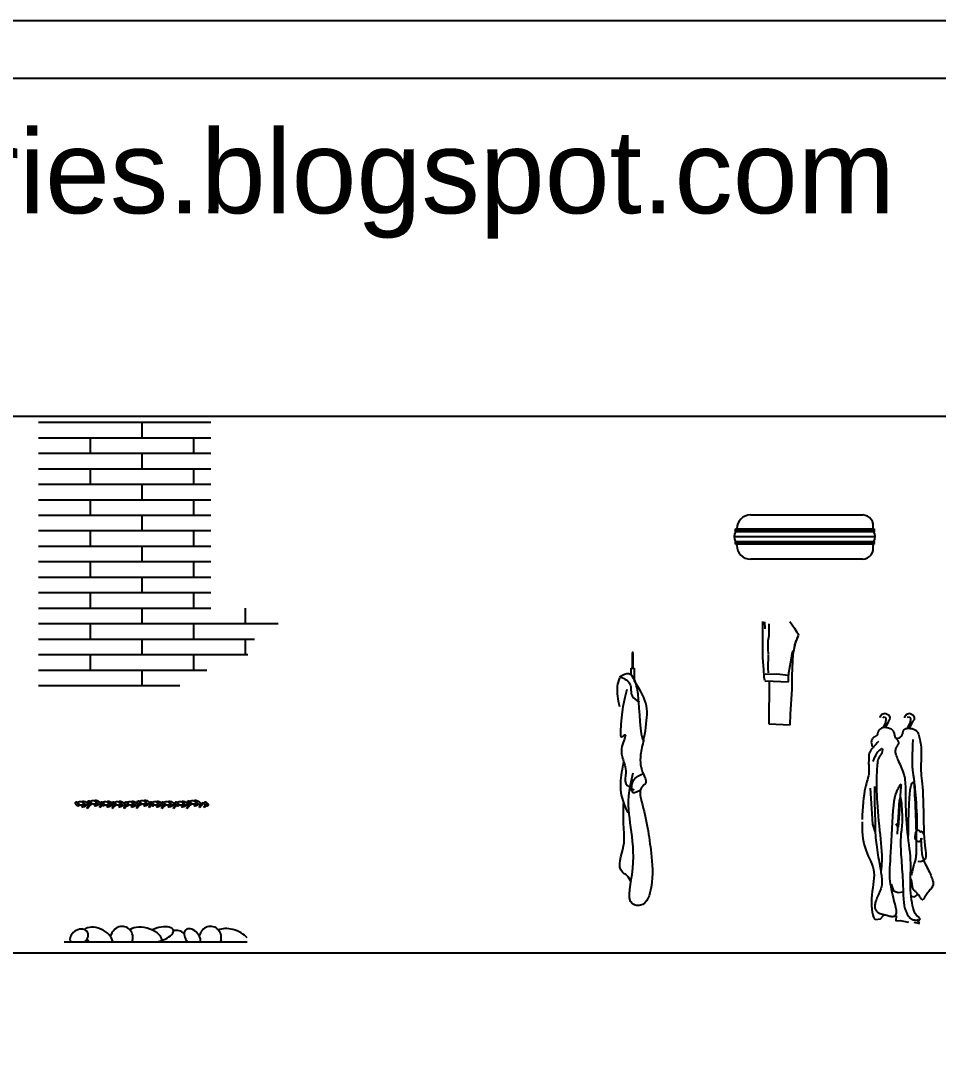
# Model space of a CAD drawing. Header units: inches. Extents: x 8.4 to 50.9, y 14.4 to 39.2.
# Drawn here: x 13.43 to 18.76, y 33.26 to 39.22 of the extents above; entities that cross this region are included whole.
import ezdxf

# ---------------------------------------------------------------- set-up
doc = ezdxf.new("R2010")
doc.units = ezdxf.units.IN
doc.header["$MEASUREMENT"] = 0
for name, color, linetype in [('02', 2, 'Continuous'), ('1', 1, 'Continuous'), ('4', 4, 'Continuous'), ('kadrbm', 4, 'Continuous')]:
    doc.layers.add(name, color=color, linetype=linetype)
doc.styles.add('bmmm', font='swissel.ttf')

# ---------------------------------------------------------------- blocks, each defined once
blk = doc.blocks.new('kadrbm')
at = {"layer": 'kadrbm', "color": 4}
blk.add_lwpolyline([(0, 0), (0, 24.7972), (21, 24.7972), (21, 0), (0, 0)], close=True, dxfattribs=at)
blk.add_lwpolyline([(20.6631, 0.3257), (20.6631, 24.4603), (0.3369, 24.4603), (0.3369, 0.3257), (20.6631, 0.3257)], dxfattribs=at)
at = {"layer": 'kadrbm', "color": 211, "true_color": 0xf674fb, "style": 'bmmm'}
blk.add_text('www.cad-libraries.blogspot.com', height=0.485134, dxfattribs=at).set_placement((0.5726, 23.6772))

msp = doc.modelspace()

# ---------------------------------------------------------------- linework, layer by layer
at = {"layer": '02'}
for p, q in [((13.5374, 36.8885), (14.5374, 36.8885)), ((14.1374, 36.8885), (14.1374, 36.7985)), ((13.5374, 36.7985), (14.5374, 36.7985)), ((13.8374, 36.7985), (13.8374, 36.7085)), ((14.4374, 36.7985), (14.4374, 36.7085)), ((13.5374, 36.7085), (14.5374, 36.7085)), ((14.1374, 36.7085), (14.1374, 36.6185)), ((13.5374, 36.6185), (14.5374, 36.6185)), ((13.8374, 36.6185), (13.8374, 36.5285)), ((14.4374, 36.6185), (14.4374, 36.5285)), ((13.5374, 36.5285), (14.5374, 36.5285)), ((14.1374, 36.5285), (14.1374, 36.4385)), ((13.5374, 36.4385), (14.5374, 36.4385)), ((13.8374, 36.4385), (13.8374, 36.3485)), ((14.4374, 36.4385), (14.4374, 36.3485)), ((13.5374, 36.3485), (14.5374, 36.3485)), ((14.1374, 36.3485), (14.1374, 36.2585)), ((17.6716, 36.3495), (18.3235, 36.3495)), ((13.5374, 36.2585), (14.5374, 36.2585)), ((13.8374, 36.2585), (13.8374, 36.1685)), ((14.4374, 36.2585), (14.4374, 36.1685)), ((17.5774, 36.224), (18.396, 36.224)), ((17.5846, 36.2639), (17.5846, 36.2684)), ((17.5846, 36.2684), (18.3891, 36.2684)), ((18.3891, 36.2639), (17.5846, 36.2639)), ((17.5846, 36.2518), (17.5846, 36.2563)), ((17.5846, 36.2563), (18.3891, 36.2563)), ((18.3891, 36.2518), (17.5846, 36.2518)), ((17.5921, 36.2684), (17.5921, 36.2699)), ((18.383, 36.2699), (18.383, 36.2684)), ((18.3891, 36.2684), (18.3891, 36.2639)), ((18.3891, 36.2563), (18.3891, 36.2518)), ((13.5374, 36.1685), (14.5374, 36.1685)), ((14.1374, 36.1685), (14.1374, 36.0785)), ((17.5846, 36.1917), (17.5846, 36.1962)), ((17.5846, 36.1962), (18.3891, 36.1962)), ((18.3891, 36.1917), (17.5846, 36.1917)), ((17.5846, 36.1797), (17.5846, 36.1842)), ((17.5846, 36.1842), (18.3891, 36.1842)), ((18.3891, 36.1797), (17.5846, 36.1797)), ((17.5921, 36.1721), (17.5921, 36.1797)), ((18.383, 36.1797), (18.383, 36.1721)), ((18.3891, 36.1962), (18.3891, 36.1917)), ((18.3891, 36.1842), (18.3891, 36.1797)), ((13.5374, 36.0785), (14.5374, 36.0785)), ((13.8374, 36.0785), (13.8374, 35.9885)), ((14.4374, 36.0785), (14.4374, 35.9885)), ((18.3235, 36.0926), (17.6716, 36.0926)), ((13.5374, 35.9885), (14.5374, 35.9885)), ((14.1374, 35.9885), (14.1374, 35.8985)), ((13.5374, 35.8985), (14.5374, 35.8985)), ((13.8374, 35.8985), (13.8374, 35.8085)), ((14.4374, 35.8985), (14.4374, 35.8085)), ((13.5374, 35.8085), (14.1374, 35.8085)), ((14.0778, 35.8085), (14.5374, 35.8085)), ((14.1374, 35.8085), (14.1374, 35.7185)), ((14.1374, 35.8085), (14.1374, 35.7185)), ((14.7374, 35.8085), (14.7374, 35.7185)), ((13.5374, 35.7185), (14.1374, 35.7185)), ((13.8374, 35.7185), (13.8374, 35.6285)), ((14.087, 35.7185), (14.9297, 35.7185)), ((14.4374, 35.7185), (14.4374, 35.6285)), ((17.742, 35.7305), (17.742, 35.6177)), ((17.7521, 35.728), (17.7547, 35.6875)), ((17.7805, 35.6914), (17.7805, 35.7179)), ((17.7805, 35.6474), (17.7805, 35.6914)), ((17.901, 35.7301), (17.9266, 35.6924)), ((17.9266, 35.6924), (17.9412, 35.6693)), ((13.5374, 35.6285), (14.7924, 35.6285)), ((14.1374, 35.6285), (14.1374, 35.5385)), ((14.1374, 35.6285), (14.1374, 35.5385)), ((14.7374, 35.6285), (14.7374, 35.5385)), ((17.7736, 35.6199), (17.7805, 35.6474)), ((17.7736, 35.571), (17.7736, 35.6199)), ((17.9201, 35.5417), (17.9361, 35.6227)), ((17.9469, 35.6436), (17.9277, 35.5956)), ((17.9412, 35.6693), (17.9497, 35.6571)), ((17.9485, 35.6486), (17.9412, 35.6315)), ((17.9497, 35.6571), (17.9485, 35.6486)), ((17.742, 35.6177), (17.742, 35.5191)), ((17.7766, 35.5387), (17.7736, 35.571)), ((17.9233, 35.565), (17.9137, 35.5545)), ((17.9277, 35.5956), (17.9233, 35.565)), ((13.5374, 35.5385), (14.7532, 35.5385)), ((13.8374, 35.5385), (13.8374, 35.4485)), ((14.4374, 35.5385), (14.4374, 35.4485)), ((16.9901, 35.5515), (16.9847, 35.5515)), ((16.9847, 35.5515), (16.9847, 35.4594)), ((16.9901, 35.4594), (16.9901, 35.5515)), ((17.742, 35.5191), (17.7467, 35.451)), ((17.7749, 35.5355), (17.7726, 35.4604)), ((17.9137, 35.5545), (17.9041, 35.4936)), ((17.9134, 35.4178), (17.9201, 35.5417)), ((13.5374, 35.4485), (14.5145, 35.4485)), ((14.1374, 35.4485), (14.1374, 35.3585)), ((16.9793, 35.4199), (16.9793, 35.4594)), ((16.9793, 35.4594), (16.9969, 35.4594)), ((16.9847, 35.4594), (16.9901, 35.4594)), ((16.9969, 35.4594), (16.9969, 35.3843)), ((17.7467, 35.451), (17.7491, 35.4087)), ((17.7726, 35.4604), (17.7747, 35.4319)), ((17.9041, 35.4936), (17.8918, 35.4299)), ((17.7491, 35.4087), (17.7538, 35.3899)), ((17.754, 35.3859), (17.8028, 35.3847)), ((17.7572, 35.4244), (17.8252, 35.4263)), ((17.7797, 35.3853), (17.7788, 35.137)), ((17.8028, 35.3847), (17.8925, 35.3806)), ((17.8252, 35.4263), (17.8925, 35.419)), ((17.8918, 35.4299), (17.8925, 35.419)), ((17.8925, 35.3806), (17.8925, 35.419)), ((17.9134, 35.338), (17.9134, 35.4178)), ((13.5374, 35.3585), (14.3576, 35.3585)), ((17.9047, 35.1925), (17.9134, 35.338)), ((17.902, 35.1309), (17.9047, 35.1925)), ((18.4246, 35.1787), (18.434, 35.192)), ((18.4258, 35.1702), (18.4246, 35.1787)), ((18.434, 35.192), (18.4527, 35.1972)), ((18.4433, 35.1756), (18.4384, 35.1702)), ((18.442, 35.1103), (18.4583, 35.1448)), ((18.4536, 35.1735), (18.4433, 35.1756)), ((18.4527, 35.1972), (18.4723, 35.1879)), ((18.4601, 35.1643), (18.4536, 35.1735)), ((18.4723, 35.152), (18.4549, 35.1157)), ((18.4583, 35.1448), (18.4601, 35.1643)), ((18.4723, 35.1879), (18.4798, 35.1746)), ((18.4788, 35.1602), (18.4723, 35.152)), ((18.4798, 35.1746), (18.4788, 35.1602)), ((18.5673, 35.1787), (18.5767, 35.192)), ((18.5685, 35.1702), (18.5673, 35.1787)), ((18.5767, 35.192), (18.5954, 35.1972)), ((18.586, 35.1756), (18.5811, 35.1702)), ((18.5836, 35.1115), (18.601, 35.1448)), ((18.5963, 35.1735), (18.586, 35.1756)), ((18.615, 35.152), (18.5935, 35.1113)), ((18.5954, 35.1972), (18.615, 35.1879)), ((18.6028, 35.1643), (18.5963, 35.1735)), ((18.601, 35.1448), (18.6028, 35.1643)), ((18.615, 35.1879), (18.6225, 35.1746)), ((18.6215, 35.1602), (18.615, 35.152)), ((18.6225, 35.1746), (18.6215, 35.1602)), ((17.7788, 35.137), (17.902, 35.1309)), ((18.4099, 35.0822), (18.4095, 35.0801)), ((18.4104, 35.0845), (18.4099, 35.0822)), ((18.4109, 35.087), (18.4104, 35.0845)), ((18.4115, 35.0896), (18.4109, 35.087)), ((18.4125, 35.0925), (18.4115, 35.0896)), ((18.4141, 35.0955), (18.4125, 35.0925)), ((18.4167, 35.0988), (18.4141, 35.0955)), ((18.4204, 35.1025), (18.4167, 35.0988)), ((18.4258, 35.1064), (18.4204, 35.1025)), ((18.4329, 35.1107), (18.4258, 35.1064)), ((18.4421, 35.1154), (18.4329, 35.1107)), ((18.4612, 35.1133), (18.4466, 35.1152)), ((18.473, 35.1109), (18.4612, 35.1133)), ((18.4823, 35.108), (18.473, 35.1109)), ((18.4895, 35.1047), (18.4823, 35.108)), ((18.495, 35.1011), (18.4895, 35.1047)), ((18.499, 35.0973), (18.495, 35.1011)), ((18.5018, 35.0933), (18.499, 35.0973)), ((18.5039, 35.0891), (18.5018, 35.0933)), ((18.5055, 35.085), (18.5039, 35.0891)), ((18.5068, 35.0808), (18.5055, 35.085)), ((18.5552, 35.0793), (18.5561, 35.0822)), ((18.5561, 35.0822), (18.5568, 35.0849)), ((18.5568, 35.0849), (18.5574, 35.0876)), ((18.5574, 35.0876), (18.5581, 35.0901)), ((18.5581, 35.0901), (18.5587, 35.0925)), ((18.5587, 35.0925), (18.5595, 35.0948)), ((18.5595, 35.0948), (18.5603, 35.0971)), ((18.5603, 35.0971), (18.5614, 35.0992)), ((18.5614, 35.0992), (18.5626, 35.1011)), ((18.5626, 35.1011), (18.5641, 35.103)), ((18.5641, 35.103), (18.5658, 35.1046)), ((18.5658, 35.1046), (18.5678, 35.1061)), ((18.5678, 35.1061), (18.5701, 35.1074)), ((18.5701, 35.1074), (18.5727, 35.1084)), ((18.5727, 35.1084), (18.5757, 35.1092)), ((18.5757, 35.1092), (18.579, 35.1098)), ((18.579, 35.1098), (18.5825, 35.1102)), ((18.5825, 35.1102), (18.5863, 35.1104)), ((18.5863, 35.1104), (18.5902, 35.1104)), ((18.5902, 35.1104), (18.5942, 35.1103)), ((18.5942, 35.1103), (18.5983, 35.11)), ((18.5983, 35.11), (18.6023, 35.1095)), ((18.6023, 35.1095), (18.6063, 35.1089)), ((18.6063, 35.1089), (18.6102, 35.1081)), ((18.6102, 35.1081), (18.614, 35.1072)), ((18.614, 35.1072), (18.6177, 35.106)), ((18.6177, 35.106), (18.6213, 35.1046)), ((18.6213, 35.1046), (18.6248, 35.103)), ((18.6248, 35.103), (18.6281, 35.101)), ((18.6281, 35.101), (18.6313, 35.0988)), ((18.6313, 35.0988), (18.6343, 35.0962)), ((18.6343, 35.0962), (18.6371, 35.0932)), ((18.6371, 35.0932), (18.6398, 35.0897)), ((18.6398, 35.0897), (18.6424, 35.0856)), ((18.6424, 35.0856), (18.6448, 35.0808)), ((18.3734, 35.0357), (18.3732, 35.0298)), ((18.3732, 35.0298), (18.3738, 35.0227)), ((18.3742, 35.0404), (18.3734, 35.0357)), ((18.3738, 35.0227), (18.3754, 35.0141)), ((18.3756, 35.0442), (18.3742, 35.0404)), ((18.3774, 35.0474), (18.3756, 35.0442)), ((18.3794, 35.05), (18.3774, 35.0474)), ((18.3816, 35.0524), (18.3794, 35.05)), ((18.3839, 35.0544), (18.3816, 35.0524)), ((18.3863, 35.0563), (18.3839, 35.0544)), ((18.3886, 35.0579), (18.3863, 35.0563)), ((18.391, 35.0594), (18.3886, 35.0579)), ((18.3932, 35.0607), (18.391, 35.0594)), ((18.3953, 35.0619), (18.3932, 35.0607)), ((18.3973, 35.0631), (18.3953, 35.0619)), ((18.3991, 35.0641), (18.3973, 35.0631)), ((18.4007, 35.0651), (18.3991, 35.0641)), ((18.407, 35.025), (18.4006, 35.0178)), ((18.4021, 35.0661), (18.4007, 35.0651)), ((18.4033, 35.0671), (18.4021, 35.0661)), ((18.4044, 35.0681), (18.4033, 35.0671)), ((18.4054, 35.0692), (18.4044, 35.0681)), ((18.4062, 35.0703), (18.4054, 35.0692)), ((18.4069, 35.0716), (18.4062, 35.0703)), ((18.4076, 35.073), (18.4069, 35.0716)), ((18.4144, 35.0338), (18.407, 35.025)), ((18.4081, 35.0746), (18.4076, 35.073)), ((18.4086, 35.0763), (18.4081, 35.0746)), ((18.409, 35.0781), (18.4086, 35.0763)), ((18.4095, 35.0801), (18.409, 35.0781)), ((18.5079, 35.0766), (18.5068, 35.0808)), ((18.5088, 35.0725), (18.5079, 35.0766)), ((18.5098, 35.0685), (18.5088, 35.0725)), ((18.5109, 35.0645), (18.5098, 35.0685)), ((18.5123, 35.0607), (18.5109, 35.0645)), ((18.5141, 35.057), (18.5123, 35.0607)), ((18.5163, 35.0534), (18.5141, 35.057)), ((18.5189, 35.05), (18.5163, 35.0534)), ((18.5217, 35.0468), (18.5189, 35.05)), ((18.5195, 35.0509), (18.5275, 35.0528)), ((18.5245, 35.0436), (18.5217, 35.0468)), ((18.5271, 35.0405), (18.5245, 35.0436)), ((18.5295, 35.0374), (18.5271, 35.0405)), ((18.5275, 35.0528), (18.5342, 35.055)), ((18.5314, 35.0343), (18.5295, 35.0374)), ((18.5313, 35.0186), (18.5325, 35.0219)), ((18.5327, 35.0313), (18.5314, 35.0343)), ((18.5325, 35.0219), (18.5331, 35.025)), ((18.5332, 35.0282), (18.5327, 35.0313)), ((18.5331, 35.025), (18.5332, 35.0282)), ((18.5342, 35.055), (18.5395, 35.0576)), ((18.5395, 35.0576), (18.5438, 35.0605)), ((18.5438, 35.0605), (18.5471, 35.0636)), ((18.5471, 35.0636), (18.5496, 35.0668)), ((18.5496, 35.0668), (18.5515, 35.07)), ((18.5515, 35.07), (18.553, 35.0732)), ((18.553, 35.0732), (18.5543, 35.0763)), ((18.5543, 35.0763), (18.5552, 35.0793)), ((18.6145, 35.0135), (18.6159, 35.0445)), ((18.6448, 35.0808), (18.6472, 35.0753)), ((18.6472, 35.0753), (18.6494, 35.0689)), ((18.6494, 35.0689), (18.6516, 35.0616)), ((18.6516, 35.0616), (18.6537, 35.0534)), ((18.6537, 35.0534), (18.6557, 35.0442)), ((18.6557, 35.0442), (18.6576, 35.0342)), ((18.6576, 35.0342), (18.6592, 35.0234)), ((18.6592, 35.0234), (18.6606, 35.0119)), ((18.3606, 34.9636), (18.3599, 34.9611)), ((18.3616, 34.9663), (18.3606, 34.9636)), ((18.3628, 34.9692), (18.3616, 34.9663)), ((18.3642, 34.9724), (18.3628, 34.9692)), ((18.3659, 34.9758), (18.3642, 34.9724)), ((18.3678, 34.9792), (18.3659, 34.9758)), ((18.3699, 34.9828), (18.3678, 34.9792)), ((18.3722, 34.9863), (18.3699, 34.9828)), ((18.3747, 34.9897), (18.3722, 34.9863)), ((18.3773, 34.993), (18.3747, 34.9897)), ((18.3754, 35.0141), (18.378, 35.0038)), ((18.3801, 34.9962), (18.3773, 34.993)), ((18.3831, 34.9994), (18.3801, 34.9962)), ((18.3865, 35.0029), (18.3831, 34.9994)), ((18.3905, 35.007), (18.3865, 35.0029)), ((18.3952, 35.0118), (18.3905, 35.007)), ((18.4006, 35.0178), (18.3952, 35.0118)), ((18.4012, 34.9562), (18.4058, 34.9643)), ((18.4058, 34.9643), (18.4099, 34.9706)), ((18.4099, 34.9706), (18.4137, 34.9755)), ((18.4137, 34.9755), (18.4171, 34.9794)), ((18.4171, 34.9794), (18.4202, 34.9825)), ((18.4202, 34.9825), (18.423, 34.9852)), ((18.423, 34.9852), (18.4255, 34.9875)), ((18.4255, 34.9875), (18.4278, 34.9894)), ((18.4278, 34.9894), (18.4299, 34.9909)), ((18.4299, 34.9909), (18.4316, 34.992)), ((18.4321, 34.9632), (18.4307, 34.9602)), ((18.4316, 34.992), (18.4332, 34.9926)), ((18.4333, 34.9663), (18.4321, 34.9632)), ((18.4332, 34.9926), (18.4345, 34.9929)), ((18.4343, 34.9694), (18.4333, 34.9663)), ((18.4352, 34.9725), (18.4343, 34.9694)), ((18.4345, 34.9929), (18.4355, 34.9927)), ((18.436, 34.9755), (18.4352, 34.9725)), ((18.4355, 34.9927), (18.4363, 34.9921)), ((18.4366, 34.9784), (18.436, 34.9755)), ((18.4363, 34.9921), (18.4369, 34.9911)), ((18.4371, 34.9811), (18.4366, 34.9784)), ((18.4369, 34.9911), (18.4373, 34.9897)), ((18.4374, 34.9836), (18.4371, 34.9811)), ((18.4373, 34.9897), (18.4375, 34.988)), ((18.4375, 34.9859), (18.4374, 34.9836)), ((18.4375, 34.988), (18.4375, 34.9859)), ((18.514, 34.9758), (18.5142, 34.981)), ((18.5145, 34.9702), (18.514, 34.9758)), ((18.5142, 34.981), (18.515, 34.9857)), ((18.5156, 34.964), (18.5145, 34.9702)), ((18.515, 34.9857), (18.5162, 34.9901)), ((18.5174, 34.9574), (18.5156, 34.964)), ((18.5162, 34.9901), (18.5177, 34.9942)), ((18.5177, 34.9942), (18.5196, 34.998)), ((18.5196, 34.998), (18.5216, 35.0017)), ((18.5216, 35.0017), (18.5237, 35.0052)), ((18.5237, 35.0052), (18.5259, 35.0086)), ((18.5259, 35.0086), (18.5279, 35.012)), ((18.5279, 35.012), (18.5297, 35.0154)), ((18.5297, 35.0154), (18.5313, 35.0186)), ((18.6123, 34.9415), (18.6127, 34.9623)), ((18.6127, 34.9623), (18.6134, 34.9862)), ((18.6134, 34.9862), (18.6145, 35.0135)), ((18.6606, 35.0119), (18.6618, 34.9998)), ((18.6618, 34.9998), (18.6626, 34.9872)), ((18.6626, 34.9872), (18.6631, 34.9741)), ((18.6631, 34.9741), (18.6631, 34.9607)), ((18.3578, 34.9183), (18.3577, 34.9113)), ((18.3577, 34.9113), (18.3577, 34.9042)), ((18.3577, 34.9042), (18.3578, 34.897)), ((18.3579, 34.925), (18.3578, 34.9183)), ((18.3581, 34.9312), (18.3579, 34.925)), ((18.3582, 34.9369), (18.3581, 34.9312)), ((18.3584, 34.942), (18.3582, 34.9369)), ((18.3585, 34.9463), (18.3584, 34.942)), ((18.3586, 34.95), (18.3585, 34.9463)), ((18.3588, 34.9532), (18.3586, 34.95)), ((18.359, 34.956), (18.3588, 34.9532)), ((18.3594, 34.9586), (18.359, 34.956)), ((18.3599, 34.9611), (18.3594, 34.9586)), ((18.3844, 34.918), (18.3906, 34.9334)), ((18.3906, 34.9334), (18.3962, 34.946)), ((18.3962, 34.946), (18.4012, 34.9562)), ((18.4082, 34.9081), (18.4071, 34.8985)), ((18.4094, 34.9167), (18.4082, 34.9081)), ((18.4109, 34.9241), (18.4094, 34.9167)), ((18.4126, 34.9303), (18.4109, 34.9241)), ((18.4146, 34.9355), (18.4126, 34.9303)), ((18.4166, 34.9398), (18.4146, 34.9355)), ((18.4188, 34.9434), (18.4166, 34.9398)), ((18.421, 34.9465), (18.4188, 34.9434)), ((18.4232, 34.9493), (18.421, 34.9465)), ((18.4253, 34.9519), (18.4232, 34.9493)), ((18.4273, 34.9545), (18.4253, 34.9519)), ((18.4291, 34.9572), (18.4273, 34.9545)), ((18.4307, 34.9602), (18.4291, 34.9572)), ((18.5198, 34.9502), (18.5174, 34.9574)), ((18.5227, 34.9426), (18.5198, 34.9502)), ((18.526, 34.9345), (18.5227, 34.9426)), ((18.5297, 34.9261), (18.526, 34.9345)), ((18.5336, 34.9172), (18.5297, 34.9261)), ((18.5377, 34.908), (18.5336, 34.9172)), ((18.5419, 34.8985), (18.5377, 34.908)), ((18.6122, 34.9234), (18.6123, 34.9415)), ((18.6123, 34.9078), (18.6122, 34.9234)), ((18.6126, 34.8943), (18.6123, 34.9078)), ((18.6616, 34.9049), (18.6613, 34.8908)), ((18.6621, 34.919), (18.6616, 34.9049)), ((18.6625, 34.933), (18.6621, 34.919)), ((18.6629, 34.947), (18.6625, 34.933)), ((18.6631, 34.9607), (18.6629, 34.947)), ((18.3578, 34.897), (18.358, 34.8898)), ((18.358, 34.8898), (18.3583, 34.8828)), ((18.3589, 34.8487), (18.3581, 34.8418)), ((18.3583, 34.8828), (18.3587, 34.8759)), ((18.3587, 34.8759), (18.359, 34.8691)), ((18.3592, 34.8555), (18.3589, 34.8487)), ((18.359, 34.8691), (18.3592, 34.8623)), ((18.3592, 34.8623), (18.3592, 34.8555)), ((18.4045, 34.8522), (18.4041, 34.8391)), ((18.405, 34.8647), (18.4045, 34.8522)), ((18.4056, 34.8767), (18.405, 34.8647)), ((18.4063, 34.888), (18.4056, 34.8767)), ((18.4071, 34.8985), (18.4063, 34.888)), ((18.5461, 34.8887), (18.5419, 34.8985)), ((18.5502, 34.8787), (18.5461, 34.8887)), ((18.5542, 34.8686), (18.5502, 34.8787)), ((18.558, 34.8584), (18.5542, 34.8686)), ((18.5614, 34.8482), (18.558, 34.8584)), ((18.5644, 34.838), (18.5614, 34.8482)), ((18.613, 34.8827), (18.6126, 34.8943)), ((18.6136, 34.8725), (18.613, 34.8827)), ((18.6144, 34.8637), (18.6136, 34.8725)), ((18.6152, 34.8559), (18.6144, 34.8637)), ((18.6161, 34.8489), (18.6152, 34.8559)), ((18.6171, 34.8426), (18.6161, 34.8489)), ((18.6181, 34.8366), (18.6171, 34.8426)), ((18.6613, 34.8908), (18.6613, 34.8768)), ((18.6613, 34.8768), (18.6616, 34.863)), ((18.6616, 34.863), (18.6624, 34.8494)), ((18.6624, 34.8494), (18.6635, 34.8356)), ((18.3443, 34.7907), (18.3411, 34.778)), ((18.3474, 34.8017), (18.3443, 34.7907)), ((18.3504, 34.8114), (18.3474, 34.8017)), ((18.353, 34.8199), (18.3504, 34.8114)), ((18.3552, 34.8276), (18.353, 34.8199)), ((18.3569, 34.8348), (18.3552, 34.8276)), ((18.3581, 34.8418), (18.3569, 34.8348)), ((18.4034, 34.8116), (18.4032, 34.7967)), ((18.4032, 34.7967), (18.4032, 34.7808)), ((18.4037, 34.8256), (18.4034, 34.8116)), ((18.4041, 34.8391), (18.4037, 34.8256)), ((18.5406, 34.7806), (18.5421, 34.7831)), ((18.5421, 34.7831), (18.5433, 34.7848)), ((18.5433, 34.7848), (18.5443, 34.7856)), ((18.5443, 34.7856), (18.5449, 34.7857)), ((18.5449, 34.7857), (18.5454, 34.785)), ((18.5454, 34.785), (18.5456, 34.783)), ((18.5456, 34.783), (18.5454, 34.7777)), ((18.567, 34.828), (18.5644, 34.838)), ((18.569, 34.8182), (18.567, 34.828)), ((18.5705, 34.8082), (18.569, 34.8182)), ((18.5716, 34.7977), (18.5705, 34.8082)), ((18.5723, 34.7864), (18.5716, 34.7977)), ((18.5728, 34.774), (18.5723, 34.7864)), ((18.6049, 34.7784), (18.6071, 34.7845)), ((18.6071, 34.7845), (18.6093, 34.7893)), ((18.6093, 34.7893), (18.6113, 34.7929)), ((18.6113, 34.7929), (18.6131, 34.7953)), ((18.6131, 34.7953), (18.6148, 34.7967)), ((18.6148, 34.7967), (18.6164, 34.7972)), ((18.6164, 34.7972), (18.6177, 34.7969)), ((18.6177, 34.7969), (18.6188, 34.7959)), ((18.6191, 34.8307), (18.6181, 34.8366)), ((18.6188, 34.7959), (18.6197, 34.7937)), ((18.6202, 34.8248), (18.6191, 34.8307)), ((18.6197, 34.7937), (18.6205, 34.7902)), ((18.6213, 34.8186), (18.6202, 34.8248)), ((18.6205, 34.7902), (18.6211, 34.7849)), ((18.6211, 34.7849), (18.6218, 34.7775)), ((18.6224, 34.8117), (18.6213, 34.8186)), ((18.6235, 34.804), (18.6224, 34.8117)), ((18.6246, 34.795), (18.6235, 34.804)), ((18.6258, 34.7845), (18.6246, 34.795)), ((18.6271, 34.7721), (18.6258, 34.7845)), ((18.6635, 34.8356), (18.6649, 34.8211)), ((18.6649, 34.8211), (18.6665, 34.8054)), ((18.6665, 34.8054), (18.6682, 34.7881)), ((18.6682, 34.7881), (18.6698, 34.7686)), ((18.3314, 34.7264), (18.3285, 34.7045)), ((18.3345, 34.746), (18.3314, 34.7264)), ((18.3378, 34.7632), (18.3345, 34.746)), ((18.3411, 34.778), (18.3378, 34.7632)), ((18.3673, 34.7616), (18.3807, 34.5526)), ((18.3909, 34.7723), (18.3925, 34.6861)), ((18.4032, 34.7808), (18.4034, 34.7638)), ((18.4034, 34.7638), (18.4038, 34.7453)), ((18.4038, 34.7453), (18.4045, 34.7252)), ((18.4045, 34.7252), (18.4056, 34.7032)), ((18.5103, 34.7071), (18.5143, 34.7237)), ((18.5143, 34.7237), (18.5184, 34.7372)), ((18.5184, 34.7372), (18.5224, 34.7479)), ((18.5224, 34.7479), (18.5264, 34.7564)), ((18.5264, 34.7564), (18.5301, 34.7632)), ((18.5301, 34.7632), (18.5334, 34.7687)), ((18.5334, 34.7687), (18.5362, 34.7734)), ((18.5362, 34.7734), (18.5386, 34.7774)), ((18.5386, 34.7774), (18.5406, 34.7806)), ((18.5435, 34.7471), (18.5414, 34.7167)), ((18.5448, 34.7666), (18.5435, 34.7471)), ((18.5454, 34.7777), (18.5448, 34.7666)), ((18.5731, 34.7602), (18.5728, 34.774)), ((18.5733, 34.7445), (18.5731, 34.7602)), ((18.5735, 34.7267), (18.5733, 34.7445)), ((18.5737, 34.7066), (18.5735, 34.7267)), ((18.594, 34.7045), (18.596, 34.7302)), ((18.596, 34.7302), (18.5981, 34.7486)), ((18.5981, 34.7486), (18.6004, 34.7615)), ((18.6004, 34.7615), (18.6027, 34.7709)), ((18.6027, 34.7709), (18.6049, 34.7784)), ((18.6218, 34.7775), (18.6224, 34.7677)), ((18.6224, 34.7677), (18.6231, 34.755)), ((18.6231, 34.755), (18.6238, 34.7392)), ((18.6238, 34.7392), (18.6247, 34.7201)), ((18.6285, 34.7576), (18.6271, 34.7721)), ((18.6299, 34.7407), (18.6285, 34.7576)), ((18.6315, 34.7211), (18.6299, 34.7407)), ((18.6698, 34.7686), (18.6714, 34.7465)), ((18.6714, 34.7465), (18.6728, 34.7214)), ((18.3259, 34.681), (18.3236, 34.6563)), ((18.3285, 34.7045), (18.3259, 34.681)), ((18.3925, 34.6861), (18.3937, 34.6193)), ((18.4056, 34.7032), (18.407, 34.6792)), ((18.407, 34.6792), (18.4088, 34.6537)), ((18.5031, 34.6621), (18.5065, 34.6867)), ((18.5065, 34.6867), (18.5103, 34.7071)), ((18.5321, 34.6237), (18.5352, 34.6634)), ((18.5383, 34.673), (18.5341, 34.6134)), ((18.5352, 34.6634), (18.5377, 34.6894)), ((18.5377, 34.6894), (18.5399, 34.7037)), ((18.5414, 34.7167), (18.5383, 34.673)), ((18.5399, 34.7037), (18.5417, 34.7086)), ((18.5417, 34.7086), (18.5434, 34.7061)), ((18.5434, 34.7061), (18.5449, 34.6984)), ((18.5449, 34.6984), (18.5464, 34.6872)), ((18.5464, 34.6872), (18.5478, 34.6737)), ((18.5478, 34.6737), (18.5491, 34.6582)), ((18.574, 34.6844), (18.5737, 34.7066)), ((18.5744, 34.6606), (18.574, 34.6844)), ((18.5906, 34.6229), (18.5921, 34.6694)), ((18.5921, 34.6694), (18.594, 34.7045)), ((18.6247, 34.7201), (18.6257, 34.6983)), ((18.6257, 34.6983), (18.6268, 34.6744)), ((18.6268, 34.6744), (18.6279, 34.6493)), ((18.6331, 34.6996), (18.6315, 34.7211)), ((18.6346, 34.6767), (18.6331, 34.6996)), ((18.6361, 34.6534), (18.6346, 34.6767)), ((18.6728, 34.7214), (18.6739, 34.6929)), ((18.6739, 34.6929), (18.6748, 34.6618)), ((18.3203, 34.6054), (18.3194, 34.5801)), ((18.3217, 34.6309), (18.3203, 34.6054)), ((18.3236, 34.6563), (18.3217, 34.6309)), ((18.3937, 34.6193), (18.3947, 34.5689)), ((18.4088, 34.6537), (18.4108, 34.627)), ((18.4108, 34.627), (18.4131, 34.5995)), ((18.4976, 34.6004), (18.5002, 34.6331)), ((18.5002, 34.6331), (18.5031, 34.6621)), ((18.5285, 34.5682), (18.5321, 34.6237)), ((18.5341, 34.6134), (18.5285, 34.5354)), ((18.5491, 34.6582), (18.5502, 34.6415)), ((18.5502, 34.6415), (18.5511, 34.6241)), ((18.5511, 34.6241), (18.5517, 34.6068)), ((18.5517, 34.6068), (18.5521, 34.59)), ((18.5751, 34.6355), (18.5744, 34.6606)), ((18.576, 34.6096), (18.5751, 34.6355)), ((18.5773, 34.5832), (18.576, 34.6096)), ((18.5894, 34.5632), (18.5906, 34.6229)), ((18.6279, 34.6493), (18.629, 34.6237)), ((18.629, 34.6237), (18.63, 34.5983)), ((18.6374, 34.6303), (18.6361, 34.6534)), ((18.6386, 34.6082), (18.6374, 34.6303)), ((18.6394, 34.5878), (18.6386, 34.6082)), ((18.6748, 34.6618), (18.6755, 34.629)), ((18.6755, 34.629), (18.6763, 34.5955)), ((18.3194, 34.5668), (18.3191, 34.5423)), ((18.3807, 34.5526), (18.3935, 34.5097)), ((18.3947, 34.5689), (18.3955, 34.532)), ((18.4131, 34.5995), (18.4155, 34.5718)), ((18.4155, 34.5718), (18.4181, 34.5442)), ((18.4181, 34.5442), (18.4209, 34.5172)), ((18.4935, 34.5287), (18.4954, 34.5653)), ((18.4954, 34.5653), (18.4976, 34.6004)), ((18.5285, 34.5354), (18.5178, 34.5547)), ((18.5243, 34.4947), (18.5285, 34.5682)), ((18.5508, 34.5485), (18.5499, 34.5374)), ((18.5516, 34.5607), (18.5508, 34.5485)), ((18.552, 34.5745), (18.5516, 34.5607)), ((18.5521, 34.59), (18.552, 34.5745)), ((18.5789, 34.5567), (18.5773, 34.5832)), ((18.581, 34.5306), (18.5789, 34.5567)), ((18.5885, 34.4883), (18.5894, 34.5632)), ((18.63, 34.5983), (18.6309, 34.5739)), ((18.6309, 34.5739), (18.6317, 34.5513)), ((18.6317, 34.5513), (18.6323, 34.531)), ((18.6399, 34.5699), (18.6394, 34.5878)), ((18.6398, 34.543), (18.64, 34.555)), ((18.64, 34.555), (18.6399, 34.5699)), ((18.6763, 34.5955), (18.677, 34.5622)), ((18.677, 34.5622), (18.6779, 34.5301)), ((18.3191, 34.5423), (18.3195, 34.519)), ((18.3195, 34.5323), (18.3206, 34.5102)), ((18.3206, 34.5102), (18.3223, 34.4893)), ((18.3223, 34.4893), (18.3248, 34.4694)), ((18.3955, 34.532), (18.3963, 34.5056)), ((18.3963, 34.5056), (18.3971, 34.4869)), ((18.3971, 34.4869), (18.398, 34.4729)), ((18.4209, 34.5172), (18.4236, 34.4913)), ((18.4236, 34.4913), (18.4264, 34.4667)), ((18.4901, 34.4559), (18.4917, 34.4919)), ((18.4917, 34.4919), (18.4935, 34.5287)), ((18.5443, 34.4875), (18.5436, 34.4764)), ((18.5452, 34.4979), (18.5443, 34.4875)), ((18.5463, 34.5077), (18.5452, 34.4979)), ((18.5475, 34.5173), (18.5463, 34.5077)), ((18.5487, 34.5271), (18.5475, 34.5173)), ((18.5499, 34.5374), (18.5487, 34.5271)), ((18.5835, 34.5052), (18.581, 34.5306)), ((18.5864, 34.4805), (18.5835, 34.5052)), ((18.6271, 34.5033), (18.6349, 34.5123)), ((18.6283, 34.4842), (18.6289, 34.4879)), ((18.6289, 34.4879), (18.6297, 34.4916)), ((18.6297, 34.4916), (18.6306, 34.4954)), ((18.6306, 34.4954), (18.6316, 34.4992)), ((18.6316, 34.4992), (18.6327, 34.5031)), ((18.6323, 34.531), (18.6328, 34.513)), ((18.6327, 34.5031), (18.6339, 34.5068)), ((18.6328, 34.513), (18.6331, 34.4969)), ((18.6331, 34.4969), (18.6333, 34.4825)), ((18.6339, 34.5068), (18.6351, 34.5106)), ((18.6349, 34.5123), (18.6408, 34.5175)), ((18.6351, 34.5106), (18.6363, 34.5148)), ((18.6363, 34.5148), (18.6374, 34.5196)), ((18.6374, 34.5196), (18.6384, 34.5257)), ((18.6384, 34.5257), (18.6392, 34.5333)), ((18.6392, 34.5333), (18.6398, 34.543)), ((18.6408, 34.5175), (18.6451, 34.5196)), ((18.6451, 34.5196), (18.6482, 34.5193)), ((18.6482, 34.5193), (18.6502, 34.5175)), ((18.6502, 34.5175), (18.6517, 34.5147)), ((18.6517, 34.5147), (18.6528, 34.5119)), ((18.6528, 34.5119), (18.6539, 34.5097)), ((18.6539, 34.5097), (18.6553, 34.5087)), ((18.6553, 34.5087), (18.6568, 34.5088)), ((18.6568, 34.5088), (18.6585, 34.5096)), ((18.6585, 34.5096), (18.6603, 34.5108)), ((18.6603, 34.5108), (18.6621, 34.5119)), ((18.6621, 34.5119), (18.6639, 34.5127)), ((18.6639, 34.5127), (18.6654, 34.5128)), ((18.6654, 34.5128), (18.6668, 34.5118)), ((18.6668, 34.5118), (18.6678, 34.5096)), ((18.6678, 34.5096), (18.6688, 34.5067)), ((18.6688, 34.5067), (18.6697, 34.5037)), ((18.6697, 34.5037), (18.6707, 34.5014)), ((18.6707, 34.5014), (18.6719, 34.5003)), ((18.6719, 34.5003), (18.6736, 34.5013)), ((18.6736, 34.5013), (18.6757, 34.5049)), ((18.6757, 34.5049), (18.6786, 34.5118)), ((18.6779, 34.5301), (18.6789, 34.5001)), ((18.6789, 34.5001), (18.6803, 34.4731)), ((18.3248, 34.4694), (18.328, 34.4504)), ((18.328, 34.4504), (18.332, 34.4323)), ((18.332, 34.4323), (18.3368, 34.4149)), ((18.398, 34.4729), (18.3992, 34.4606)), ((18.3992, 34.4606), (18.4007, 34.4476)), ((18.4007, 34.4476), (18.4025, 34.4338)), ((18.4025, 34.4338), (18.4045, 34.4193)), ((18.4264, 34.4667), (18.4289, 34.443)), ((18.4289, 34.443), (18.4311, 34.4196)), ((18.4886, 34.4217), (18.4901, 34.4559)), ((18.5432, 34.4644), (18.543, 34.4517)), ((18.543, 34.4517), (18.543, 34.4383)), ((18.543, 34.4383), (18.5433, 34.4241)), ((18.5436, 34.4764), (18.5432, 34.4644)), ((18.5894, 34.4565), (18.5864, 34.4805)), ((18.5924, 34.4332), (18.5894, 34.4565)), ((18.5953, 34.4106), (18.5924, 34.4332)), ((18.6278, 34.4772), (18.628, 34.4806)), ((18.628, 34.4739), (18.6278, 34.4772)), ((18.628, 34.4806), (18.6283, 34.4842)), ((18.6284, 34.4708), (18.628, 34.4739)), ((18.6291, 34.4679), (18.6284, 34.4708)), ((18.6302, 34.4651), (18.6291, 34.4679)), ((18.6316, 34.4625), (18.6302, 34.4651)), ((18.6333, 34.46), (18.6316, 34.4625)), ((18.6333, 34.4825), (18.6335, 34.4695)), ((18.6355, 34.4576), (18.6333, 34.46)), ((18.6335, 34.4695), (18.6335, 34.4578)), ((18.6335, 34.4578), (18.6335, 34.447)), ((18.6335, 34.447), (18.6336, 34.4368)), ((18.6336, 34.4368), (18.6335, 34.4271)), ((18.6335, 34.4271), (18.6335, 34.4178)), ((18.638, 34.4554), (18.6355, 34.4576)), ((18.641, 34.4534), (18.638, 34.4554)), ((18.6442, 34.4518), (18.641, 34.4534)), ((18.6477, 34.4511), (18.6442, 34.4518)), ((18.6514, 34.4515), (18.6477, 34.4511)), ((18.6551, 34.4533), (18.6514, 34.4515)), ((18.6588, 34.457), (18.6551, 34.4533)), ((18.6623, 34.4628), (18.6588, 34.457)), ((18.6614, 34.4711), (18.6621, 34.4359)), ((18.6621, 34.4359), (18.6641, 34.4067)), ((18.6657, 34.4711), (18.6623, 34.4628)), ((18.6803, 34.4731), (18.6819, 34.4499)), ((18.6819, 34.4499), (18.6838, 34.4303)), ((18.6838, 34.4303), (18.6856, 34.4138)), ((18.3368, 34.4149), (18.3424, 34.3983)), ((18.3424, 34.3983), (18.3488, 34.3822)), ((18.3488, 34.3822), (18.3557, 34.3666)), ((18.3557, 34.3666), (18.3627, 34.3512)), ((18.4045, 34.4193), (18.4067, 34.4044)), ((18.4067, 34.4044), (18.409, 34.3895)), ((18.409, 34.3895), (18.4113, 34.3747)), ((18.4113, 34.3747), (18.4137, 34.3604)), ((18.4311, 34.4196), (18.4328, 34.396)), ((18.4328, 34.396), (18.4337, 34.3714)), ((18.4337, 34.3714), (18.4336, 34.3455)), ((18.4854, 34.3633), (18.487, 34.3906)), ((18.487, 34.3906), (18.4886, 34.4217)), ((18.5433, 34.4241), (18.5438, 34.4094)), ((18.5438, 34.4094), (18.5445, 34.3941)), ((18.5445, 34.3941), (18.5453, 34.3782)), ((18.5453, 34.3782), (18.5463, 34.362)), ((18.5979, 34.3886), (18.5953, 34.4106)), ((18.6, 34.3672), (18.5979, 34.3886)), ((18.6014, 34.3465), (18.6, 34.3672)), ((18.6321, 34.3711), (18.6315, 34.3649)), ((18.6326, 34.3778), (18.6321, 34.3711)), ((18.6329, 34.3849), (18.6326, 34.3778)), ((18.6332, 34.3925), (18.6329, 34.3849)), ((18.6334, 34.4005), (18.6332, 34.3925)), ((18.6335, 34.4089), (18.6334, 34.4005)), ((18.6335, 34.4178), (18.6335, 34.4089)), ((18.6641, 34.4067), (18.6672, 34.3828)), ((18.6672, 34.3828), (18.6712, 34.3633)), ((18.6856, 34.4138), (18.6874, 34.4)), ((18.6874, 34.4), (18.6888, 34.3885)), ((18.6888, 34.3885), (18.6898, 34.3788)), ((18.6901, 34.3706), (18.6896, 34.3632)), ((18.6898, 34.3788), (18.6901, 34.3706)), ((18.3627, 34.3512), (18.3696, 34.336)), ((18.3696, 34.336), (18.3759, 34.3208)), ((18.3759, 34.3208), (18.3813, 34.3053)), ((18.3813, 34.3053), (18.3855, 34.2895)), ((18.4137, 34.3604), (18.416, 34.3468)), ((18.416, 34.3468), (18.4182, 34.3342)), ((18.4182, 34.3342), (18.4204, 34.3224)), ((18.4204, 34.3224), (18.4224, 34.3114)), ((18.4224, 34.3114), (18.4243, 34.3011)), ((18.4324, 34.3174), (18.43, 34.2868)), ((18.4336, 34.3455), (18.4324, 34.3174)), ((18.4812, 34.3), (18.4824, 34.3186)), ((18.4824, 34.3186), (18.4839, 34.3395)), ((18.4839, 34.3395), (18.4854, 34.3633)), ((18.5463, 34.362), (18.5475, 34.3453)), ((18.5475, 34.3453), (18.5487, 34.3283)), ((18.5487, 34.3283), (18.55, 34.3111)), ((18.55, 34.3111), (18.5512, 34.2939)), ((18.6021, 34.3262), (18.6014, 34.3465)), ((18.6018, 34.287), (18.6022, 34.3065)), ((18.6022, 34.3065), (18.6021, 34.3262)), ((18.6184, 34.3105), (18.6161, 34.3028)), ((18.6206, 34.3178), (18.6184, 34.3105)), ((18.6227, 34.3245), (18.6206, 34.3178)), ((18.6245, 34.3308), (18.6227, 34.3245)), ((18.6261, 34.3367), (18.6245, 34.3308)), ((18.6276, 34.3423), (18.6261, 34.3367)), ((18.6288, 34.3479), (18.6276, 34.3423)), ((18.6299, 34.3534), (18.6288, 34.3479)), ((18.6308, 34.359), (18.6299, 34.3534)), ((18.6315, 34.3649), (18.6308, 34.359)), ((18.6547, 34.3353), (18.6443, 34.3361)), ((18.6637, 34.3359), (18.6547, 34.3353)), ((18.6711, 34.3379), (18.6637, 34.3359)), ((18.6773, 34.3411), (18.6711, 34.3379)), ((18.6712, 34.3633), (18.6758, 34.3474)), ((18.6758, 34.3474), (18.6808, 34.3342)), ((18.6821, 34.3454), (18.6773, 34.3411)), ((18.6808, 34.3342), (18.6861, 34.3229)), ((18.6857, 34.3506), (18.6821, 34.3454)), ((18.6882, 34.3566), (18.6857, 34.3506)), ((18.6861, 34.3229), (18.6913, 34.3127)), ((18.6896, 34.3632), (18.6882, 34.3566)), ((18.6913, 34.3127), (18.6964, 34.3028)), ((18.3855, 34.2895), (18.3882, 34.2732)), ((18.3882, 34.2732), (18.389, 34.2563)), ((18.389, 34.2563), (18.3883, 34.2387)), ((18.4243, 34.3011), (18.4261, 34.2914)), ((18.4261, 34.2914), (18.4277, 34.2821)), ((18.4277, 34.2821), (18.4293, 34.2731)), ((18.4293, 34.2731), (18.4307, 34.2643)), ((18.4307, 34.2643), (18.4319, 34.2557)), ((18.4319, 34.2557), (18.433, 34.2471)), ((18.433, 34.2471), (18.4339, 34.2387)), ((18.48, 34.2675), (18.4804, 34.2832)), ((18.4802, 34.2523), (18.48, 34.2675)), ((18.481, 34.2372), (18.4802, 34.2523)), ((18.4804, 34.2832), (18.4812, 34.3)), ((18.5512, 34.2939), (18.5525, 34.2765)), ((18.5525, 34.2765), (18.5536, 34.2593)), ((18.5536, 34.2593), (18.5546, 34.2422)), ((18.6, 34.2297), (18.6006, 34.2488)), ((18.6006, 34.2488), (18.6012, 34.2678)), ((18.6012, 34.2678), (18.6018, 34.287)), ((18.6074, 34.267), (18.6057, 34.2568)), ((18.6094, 34.2767), (18.6074, 34.267)), ((18.6116, 34.2859), (18.6094, 34.2767)), ((18.6138, 34.2946), (18.6116, 34.2859)), ((18.6161, 34.3028), (18.6138, 34.2946)), ((18.6964, 34.3028), (18.7013, 34.2932)), ((18.7013, 34.2932), (18.7058, 34.2839)), ((18.7058, 34.2839), (18.7102, 34.2749)), ((18.7102, 34.2749), (18.7142, 34.2662)), ((18.7142, 34.2662), (18.7179, 34.2579)), ((18.7179, 34.2579), (18.7213, 34.25)), ((18.7213, 34.25), (18.7243, 34.2425)), ((18.384, 34.2018), (18.3811, 34.1825)), ((18.3865, 34.2205), (18.384, 34.2018)), ((18.3883, 34.2387), (18.3865, 34.2205)), ((18.4322, 34.192), (18.4305, 34.185)), ((18.4335, 34.1993), (18.4322, 34.192)), ((18.4344, 34.2068), (18.4335, 34.1993)), ((18.4339, 34.2387), (18.4345, 34.2305)), ((18.4348, 34.2145), (18.4344, 34.2068)), ((18.4345, 34.2305), (18.4348, 34.2224)), ((18.4348, 34.2224), (18.4348, 34.2145)), ((18.4826, 34.2215), (18.481, 34.2372)), ((18.4848, 34.2054), (18.4826, 34.2215)), ((18.4875, 34.1891), (18.4848, 34.2054)), ((18.4907, 34.1729), (18.4875, 34.1891)), ((18.4878, 34.2054), (18.5028, 34.1668)), ((18.5546, 34.2422), (18.5555, 34.2253)), ((18.5555, 34.2253), (18.5562, 34.2088)), ((18.5562, 34.2088), (18.5568, 34.1927)), ((18.5568, 34.1927), (18.5574, 34.1772)), ((18.6028, 34.2359), (18.5993, 34.2439)), ((18.5997, 34.2105), (18.6, 34.2297)), ((18.6, 34.1911), (18.5997, 34.2105)), ((18.6008, 34.1714), (18.6, 34.1911)), ((18.6055, 34.228), (18.6028, 34.2359)), ((18.6075, 34.2203), (18.6055, 34.228)), ((18.609, 34.2129), (18.6075, 34.2203)), ((18.61, 34.2059), (18.609, 34.2129)), ((18.6109, 34.1993), (18.61, 34.2059)), ((18.6116, 34.1934), (18.6109, 34.1993)), ((18.6125, 34.1882), (18.6116, 34.1934)), ((18.6135, 34.1838), (18.6125, 34.1882)), ((18.7271, 34.1893), (18.7238, 34.1839)), ((18.7243, 34.2425), (18.727, 34.2355)), ((18.727, 34.2355), (18.7292, 34.2289)), ((18.7297, 34.1947), (18.7271, 34.1893)), ((18.7292, 34.2289), (18.7309, 34.2227)), ((18.7314, 34.2), (18.7297, 34.1947)), ((18.7309, 34.2227), (18.732, 34.2167)), ((18.7324, 34.2054), (18.7314, 34.2)), ((18.732, 34.2167), (18.7325, 34.211)), ((18.7325, 34.211), (18.7324, 34.2054)), ((18.3757, 34.1425), (18.3741, 34.1218)), ((18.3782, 34.1627), (18.3757, 34.1425)), ((18.3811, 34.1825), (18.3782, 34.1627)), ((18.4085, 34.1298), (18.4055, 34.1227)), ((18.4115, 34.1369), (18.4085, 34.1298)), ((18.4146, 34.1439), (18.4115, 34.1369)), ((18.4176, 34.1508), (18.4146, 34.1439)), ((18.4206, 34.1577), (18.4176, 34.1508)), ((18.4234, 34.1644), (18.4206, 34.1577)), ((18.4261, 34.1712), (18.4234, 34.1644)), ((18.4284, 34.178), (18.4261, 34.1712)), ((18.4305, 34.185), (18.4284, 34.178)), ((18.4941, 34.157), (18.4907, 34.1729)), ((18.4976, 34.1416), (18.4941, 34.157)), ((18.5012, 34.1269), (18.4976, 34.1416)), ((18.5046, 34.1132), (18.5012, 34.1269)), ((18.5028, 34.1668), (18.5285, 34.1561)), ((18.5285, 34.1561), (18.5585, 34.1604)), ((18.5574, 34.1772), (18.5579, 34.1625)), ((18.5579, 34.1625), (18.5584, 34.1485)), ((18.5584, 34.1485), (18.559, 34.1355)), ((18.559, 34.1355), (18.5596, 34.1236)), ((18.6023, 34.1517), (18.6008, 34.1714)), ((18.6207, 34.1282), (18.6014, 34.1346)), ((18.6043, 34.1324), (18.6023, 34.1517)), ((18.6068, 34.1138), (18.6043, 34.1324)), ((18.6148, 34.18), (18.6135, 34.1838)), ((18.6164, 34.1767), (18.6148, 34.18)), ((18.6182, 34.1738), (18.6164, 34.1767)), ((18.6203, 34.1711), (18.6182, 34.1738)), ((18.6226, 34.1685), (18.6203, 34.1711)), ((18.6421, 34.1454), (18.6207, 34.1282)), ((18.6253, 34.1658), (18.6226, 34.1685)), ((18.6282, 34.1629), (18.6253, 34.1658)), ((18.6314, 34.1596), (18.6282, 34.1629)), ((18.6348, 34.156), (18.6314, 34.1596)), ((18.6384, 34.1522), (18.6348, 34.156)), ((18.642, 34.1482), (18.6384, 34.1522)), ((18.6456, 34.1441), (18.642, 34.1482)), ((18.6491, 34.1399), (18.6456, 34.1441)), ((18.6524, 34.1356), (18.6491, 34.1399)), ((18.6553, 34.1314), (18.6524, 34.1356)), ((18.658, 34.1274), (18.6553, 34.1314)), ((18.6603, 34.1235), (18.658, 34.1274)), ((18.6825, 34.1276), (18.6795, 34.1229)), ((18.6857, 34.1329), (18.6825, 34.1276)), ((18.6892, 34.1385), (18.6857, 34.1329)), ((18.6931, 34.1444), (18.6892, 34.1385)), ((18.6972, 34.1504), (18.6931, 34.1444)), ((18.7017, 34.1562), (18.6972, 34.1504)), ((18.7063, 34.1619), (18.7017, 34.1562)), ((18.711, 34.1675), (18.7063, 34.1619)), ((18.7156, 34.173), (18.711, 34.1675)), ((18.7199, 34.1785), (18.7156, 34.173)), ((18.7238, 34.1839), (18.7199, 34.1785)), ((18.3741, 34.1218), (18.3735, 34.1008)), ((18.3735, 34.1008), (18.374, 34.0801)), ((18.374, 34.0801), (18.3756, 34.0603)), ((18.3936, 34.0839), (18.3931, 34.0786)), ((18.3931, 34.0786), (18.3931, 34.0737)), ((18.3931, 34.0737), (18.3935, 34.0691)), ((18.3935, 34.0691), (18.3942, 34.0648)), ((18.3946, 34.0896), (18.3936, 34.0839)), ((18.396, 34.0957), (18.3946, 34.0896)), ((18.3979, 34.1021), (18.396, 34.0957)), ((18.4002, 34.1088), (18.3979, 34.1021)), ((18.4027, 34.1157), (18.4002, 34.1088)), ((18.4055, 34.1227), (18.4027, 34.1157)), ((18.5078, 34.1007), (18.5046, 34.1132)), ((18.5108, 34.0893), (18.5078, 34.1007)), ((18.5134, 34.079), (18.5108, 34.0893)), ((18.5156, 34.0696), (18.5134, 34.079)), ((18.5174, 34.0613), (18.5156, 34.0696)), ((18.5596, 34.1236), (18.5603, 34.1127)), ((18.5603, 34.1127), (18.5612, 34.1029)), ((18.5612, 34.1029), (18.5622, 34.094)), ((18.5622, 34.094), (18.5634, 34.0858)), ((18.5634, 34.0858), (18.5647, 34.0782)), ((18.5647, 34.0782), (18.5663, 34.0709)), ((18.5663, 34.0709), (18.5682, 34.064)), ((18.6096, 34.0962), (18.6068, 34.1138)), ((18.6128, 34.0799), (18.6096, 34.0962)), ((18.6163, 34.0654), (18.6128, 34.0799)), ((18.6624, 34.1201), (18.6603, 34.1235)), ((18.6644, 34.1172), (18.6624, 34.1201)), ((18.6663, 34.115), (18.6644, 34.1172)), ((18.6681, 34.1136), (18.6663, 34.115)), ((18.6701, 34.1132), (18.6681, 34.1136)), ((18.6721, 34.1139), (18.6701, 34.1132)), ((18.6744, 34.1159), (18.6721, 34.1139)), ((18.6768, 34.1189), (18.6744, 34.1159)), ((18.6795, 34.1229), (18.6768, 34.1189)), ((18.3756, 34.0603), (18.3781, 34.0422)), ((18.3781, 34.0422), (18.3814, 34.0264)), ((18.3814, 34.0264), (18.3855, 34.0136)), ((18.3855, 34.0136), (18.3903, 34.0044)), ((18.3942, 34.0648), (18.3953, 34.0609)), ((18.3953, 34.0609), (18.3968, 34.0573)), ((18.3968, 34.0573), (18.3985, 34.0539)), ((18.3985, 34.0539), (18.4005, 34.0508)), ((18.4005, 34.0508), (18.4028, 34.048)), ((18.4028, 34.048), (18.4052, 34.0454)), ((18.4052, 34.0454), (18.4079, 34.0431)), ((18.4079, 34.0431), (18.4106, 34.041)), ((18.4106, 34.041), (18.4135, 34.0392)), ((18.4135, 34.0392), (18.4165, 34.0375)), ((18.4165, 34.0375), (18.4196, 34.0361)), ((18.4196, 34.0361), (18.4227, 34.0348)), ((18.4227, 34.0348), (18.4259, 34.0337)), ((18.4257, 34.0039), (18.4428, 34.0211)), ((18.4259, 34.0337), (18.4293, 34.0327)), ((18.4293, 34.0327), (18.4329, 34.0317)), ((18.4329, 34.0317), (18.4367, 34.0307)), ((18.4367, 34.0307), (18.4409, 34.0297)), ((18.4409, 34.0297), (18.4456, 34.0285)), ((18.4428, 34.0211), (18.4471, 34.0253)), ((18.4456, 34.0285), (18.4507, 34.0271)), ((18.4507, 34.0271), (18.4563, 34.0256)), ((18.4563, 34.0256), (18.4623, 34.0239)), ((18.4623, 34.0239), (18.4685, 34.0222)), ((18.4685, 34.0222), (18.4749, 34.0206)), ((18.4749, 34.0206), (18.4812, 34.0192)), ((18.4812, 34.0192), (18.4873, 34.0181)), ((18.4873, 34.0181), (18.4932, 34.0175)), ((18.4932, 34.0175), (18.4985, 34.0175)), ((18.4985, 34.0175), (18.5033, 34.0181)), ((18.5033, 34.0181), (18.5075, 34.0194)), ((18.5075, 34.0194), (18.5111, 34.0213)), ((18.5111, 34.0213), (18.514, 34.0239)), ((18.514, 34.0239), (18.5164, 34.0272)), ((18.5178, 34.0232), (18.5157, 33.9911)), ((18.5164, 34.0272), (18.5181, 34.0311)), ((18.5187, 34.0537), (18.5174, 34.0613)), ((18.5181, 34.0311), (18.5192, 34.0358)), ((18.5194, 34.047), (18.5187, 34.0537)), ((18.5192, 34.0358), (18.5196, 34.0411)), ((18.5196, 34.0411), (18.5194, 34.047)), ((18.5682, 34.064), (18.5703, 34.0571)), ((18.5703, 34.0571), (18.5728, 34.0503)), ((18.5728, 34.0503), (18.5755, 34.0435)), ((18.5755, 34.0435), (18.5784, 34.0369)), ((18.5784, 34.0369), (18.5816, 34.0306)), ((18.5816, 34.0306), (18.585, 34.0247)), ((18.585, 34.0247), (18.5885, 34.0192)), ((18.5885, 34.0192), (18.5922, 34.0142)), ((18.5922, 34.0142), (18.596, 34.01)), ((18.596, 34.01), (18.6, 34.0065)), ((18.62, 34.0528), (18.6163, 34.0654)), ((18.6238, 34.0426), (18.62, 34.0528)), ((18.6277, 34.0344), (18.6238, 34.0426)), ((18.6315, 34.028), (18.6277, 34.0344)), ((18.6353, 34.0231), (18.6315, 34.028)), ((18.639, 34.0194), (18.6353, 34.0231)), ((18.6425, 34.0165), (18.639, 34.0194)), ((18.6457, 34.0142), (18.6425, 34.0165)), ((18.6486, 34.0121), (18.6457, 34.0142)), ((18.651, 34.0101), (18.6486, 34.0121)), ((18.6531, 34.0081), (18.651, 34.0101)), ((18.6547, 34.0061), (18.6531, 34.0081)), ((18.3903, 34.0044), (18.3957, 33.9996)), ((18.3978, 33.9996), (18.4257, 34.0039)), ((18.5157, 33.9911), (18.5414, 33.9932)), ((18.5414, 33.9932), (18.5885, 33.9846)), ((18.6, 34.0065), (18.604, 34.0036)), ((18.604, 34.0036), (18.6081, 34.0014)), ((18.6081, 34.0014), (18.6122, 33.9997)), ((18.6122, 33.9997), (18.6164, 33.9984)), ((18.6164, 33.9984), (18.6206, 33.9975)), ((18.6198, 33.9846), (18.6525, 33.9761)), ((18.6206, 33.9975), (18.6247, 33.9969)), ((18.6247, 33.9969), (18.6289, 33.9964)), ((18.6289, 33.9964), (18.633, 33.9961)), ((18.633, 33.9961), (18.637, 33.9958)), ((18.637, 33.9958), (18.6409, 33.9958)), ((18.6525, 33.9761), (18.6391, 33.9996)), ((18.6409, 33.9958), (18.6444, 33.9958)), ((18.6444, 33.9958), (18.6477, 33.9961)), ((18.6477, 33.9961), (18.6505, 33.9966)), ((18.6505, 33.9966), (18.6528, 33.9973)), ((18.6528, 33.9973), (18.6546, 33.9982)), ((18.6546, 33.9982), (18.6558, 33.9994)), ((18.6557, 34.0042), (18.6547, 34.0061)), ((18.6563, 34.0024), (18.6557, 34.0042)), ((18.6558, 33.9994), (18.6563, 34.0008)), ((18.6563, 34.0008), (18.6563, 34.0024))]:
    msp.add_line(p, q, dxfattribs=at)
for centre, radius, start, end in [((17.6716, 36.2699), 0.0796, 90, 180), ((18.3202, 36.285), 0.0646, 346.57368, 87.06725), ((17.6334, 36.224), 0.056, 150.24284, 209.75716), ((17.5855, 36.2602), 0.00396, 107.93839, 259.52454), ((18.388, 36.2602), 0.00396, 280.47546, 72.06161), ((18.3401, 36.224), 0.056, 330.24284, 29.75716), ((17.5869, 36.188), 0.00429, 123.98684, 241.21819), ((17.6716, 36.1721), 0.0796, 180, 270), ((18.3202, 36.1571), 0.0646, 272.93275, 13.42632), ((18.3866, 36.188), 0.00429, 298.78181, 56.01316)]:
    msp.add_arc(centre, radius, start, end, dxfattribs=at)
for centre, major_axis, ratio in [((13.7625, 34.6707), (-0.0089, 0.0112), 0.543736), ((13.7826, 34.6745), (-0.0185, 0.0013), 0.561394), ((13.8004, 34.6581), (-0.0112, -0.0045), 0.333344), ((13.8094, 34.6745), (-0.0178, 0.0111), 0.334823), ((13.8272, 34.6551), (-0.0068, -0.0102), 0.219843), ((13.8354, 34.6767), (-0.0089, 0.0112), 0.543736), ((13.8555, 34.6804), (-0.0185, 0.0013), 0.561394), ((13.8734, 34.664), (-0.0112, -0.0045), 0.333344), ((13.8823, 34.6804), (-0.0178, 0.0111), 0.334823), ((13.9002, 34.6611), (-0.0068, -0.0102), 0.219843), ((13.9084, 34.6707), (-0.0089, 0.0112), 0.543736), ((13.9284, 34.6745), (-0.0185, 0.0013), 0.561394), ((13.9463, 34.6581), (-0.0112, -0.0045), 0.333344), ((13.9552, 34.6745), (-0.0178, 0.0111), 0.334823), ((13.9768, 34.6707), (-0.0089, 0.0112), 0.543736), ((13.9731, 34.6551), (-0.0068, -0.0102), 0.219843), ((13.9969, 34.6745), (-0.0185, 0.0013), 0.561394), ((14.0148, 34.6581), (-0.0112, -0.0045), 0.333344), ((14.0237, 34.6745), (-0.0178, 0.0111), 0.334823), ((14.0416, 34.6551), (-0.0068, -0.0102), 0.219843), ((14.0498, 34.6707), (-0.0089, 0.0112), 0.543736), ((14.0699, 34.6745), (-0.0185, 0.0013), 0.561394), ((14.0877, 34.6581), (-0.0112, -0.0045), 0.333344), ((14.0967, 34.6745), (-0.0178, 0.0111), 0.334823), ((14.1145, 34.6551), (-0.0068, -0.0102), 0.219843), ((14.1227, 34.6767), (-0.0089, 0.0112), 0.543736), ((14.1428, 34.6804), (-0.0185, 0.0013), 0.561394), ((14.1607, 34.664), (-0.0112, -0.0045), 0.333344), ((14.1696, 34.6804), (-0.0178, 0.0111), 0.334823), ((14.1875, 34.6611), (-0.0068, -0.0102), 0.219843), ((14.1957, 34.6707), (-0.0089, 0.0112), 0.543736), ((14.2158, 34.6745), (-0.0185, 0.0013), 0.561394), ((14.2336, 34.6581), (-0.0112, -0.0045), 0.333344), ((14.2426, 34.6745), (-0.0178, 0.0111), 0.334823), ((14.2641, 34.6707), (-0.0089, 0.0112), 0.543736), ((14.2604, 34.6551), (-0.0068, -0.0102), 0.219843), ((14.2842, 34.6745), (-0.0185, 0.0013), 0.561394), ((14.3021, 34.6581), (-0.0112, -0.0045), 0.333344), ((14.311, 34.6745), (-0.0178, 0.0111), 0.334823), ((14.3289, 34.6551), (-0.0068, -0.0102), 0.219843), ((14.3415, 34.6707), (-0.0089, 0.0112), 0.543736), ((14.3616, 34.6745), (-0.0185, 0.0013), 0.561394), ((14.3795, 34.6581), (-0.0112, -0.0045), 0.333344), ((14.3884, 34.6745), (-0.0178, 0.0111), 0.334823), ((14.4063, 34.6551), (-0.0068, -0.0102), 0.219843), ((14.4145, 34.6767), (-0.0089, 0.0112), 0.543736), ((14.4346, 34.6804), (-0.0185, 0.0013), 0.561394), ((14.4525, 34.664), (-0.0112, -0.0045), 0.333344), ((14.4614, 34.6804), (-0.0178, 0.0111), 0.334823), ((14.4792, 34.6611), (-0.0068, -0.0102), 0.219843), ((14.506, 34.6611), (-0.0068, -0.0102), 0.219843), ((14.5113, 34.6707), (-0.0089, 0.0112), 0.543736)]:
    msp.add_ellipse(centre, major_axis=major_axis, ratio=ratio, dxfattribs=at)
at = {"layer": '02', "extrusion": (0, 0, -1)}
msp.add_ellipse((14.4874, 34.6707), major_axis=(-0.00607, -0.00486), ratio=0.52083, start_param=-1.570796, end_param=4.712389, dxfattribs=at)
at = {"layer": '02'}
for points in [[(16.9105, 35.4034), (16.8982, 35.3543), (16.9105, 35.2378)], [(16.9105, 35.4095), (16.9658, 35.4279), (17.0087, 35.3543), (17.021, 35.2623), (17.0517, 35.0477), (17.064, 35.1151), (17.064, 35.2562), (16.9965, 35.385)], [(16.9166, 35.4095), (16.9719, 35.3666), (16.9842, 35.2991), (17.0272, 35.2623)], [(16.9535, 35.3359), (16.9166, 35.0906), (16.9228, 35.0599), (16.9412, 35.0722), (16.9289, 35.017), (16.9289, 34.9372), (16.9473, 34.8514), (16.9473, 34.79), (16.9965, 34.7532)], [(17.0517, 35.0415), (17.0333, 34.9556), (17.0517, 34.8391), (17.064, 34.7962), (17.0394, 34.7655), (17.0333, 34.7532), (17.0394, 34.6858), (17.0947, 34.3852), (17.0947, 34.188), (17.0333, 34.0819), (17.0026, 34.0819), (16.9842, 34.2616), (16.9658, 34.7164), (16.9903, 34.8514)], [(16.935, 34.9188), (16.9166, 34.79), (16.9228, 34.7164), (16.9596, 34.6183)], [(17.0333, 34.7532), (16.9903, 34.7348), (16.9903, 34.8023), (17.0456, 34.8452)], [(16.978, 34.2187), (16.9535, 34.2555), (16.9289, 34.2739), (16.935, 34.4282), (16.935, 34.5508), (16.935, 34.6735)]]:
    msp.add_spline(points, degree=3, dxfattribs=at)
at = {"layer": '1'}
for p, q in [((8.7087, 36.9235), (29.0349, 36.9235)), ((8.7087, 33.8054), (29.0349, 33.8054))]:
    msp.add_line(p, q, dxfattribs=at)
for centre, major_axis, ratio, start_param, end_param in [((13.7735, 33.898), (0.0491, 0.028), 0.730065, 4.985867, 9.447251), ((13.8822, 33.8899), (-0.0831, 0.0413), 0.603101, 3.53632, 6.085681), ((14.0211, 33.892), (-0.0261, -0.0621), 0.950525, 7.914971, 11.196908), ((14.1532, 33.8906), (-0.1013, 0.0269), 0.576087, 3.263294, 5.846985), ((14.2345, 33.9118), (0.0861, 0.0261), 0.427843, 4.426003, 8.168852), ((14.4311, 33.896), (-0.0391, 0.0421), 0.654017, 3.634862, 7.839315), ((14.5343, 33.892), (-0.0261, -0.0621), 0.950525, 7.914971, 11.196908), ((14.6657, 33.8778), (-0.1012, 0.0401), 0.554275, 3.981062, 5.851212), ((14.3298, 33.8658), (0.0501, 0.0541), 0.904772, -0.070566, 0.921574), ((13.8817, 33.903), (-0.0812, 0.0531), 0.577995, 1.111792, 1.314826), ((14.1524, 33.904), (-0.1012, 0.0401), 0.554275, 1.051871, 1.118475), ((14.3298, 33.892), (0.0501, 0.0541), 0.904772, 5.108867, 5.217717), ((14.6657, 33.904), (-0.1012, 0.0401), 0.554275, 1.051871, 1.118475)]:
    msp.add_ellipse(centre, major_axis=major_axis, ratio=ratio, start_param=start_param, end_param=end_param, dxfattribs=at)
at = {"layer": '4'}
msp.add_line((13.6873, 33.8691), (14.7498, 33.8691), dxfattribs=at)

# ---------------------------------------------------------------- block references
at = {"layer": 'kadrbm'}
msp.add_blockref('kadrbm', (8.3718, 14.4249), dxfattribs=at)

doc.saveas('drawing.dxf')
